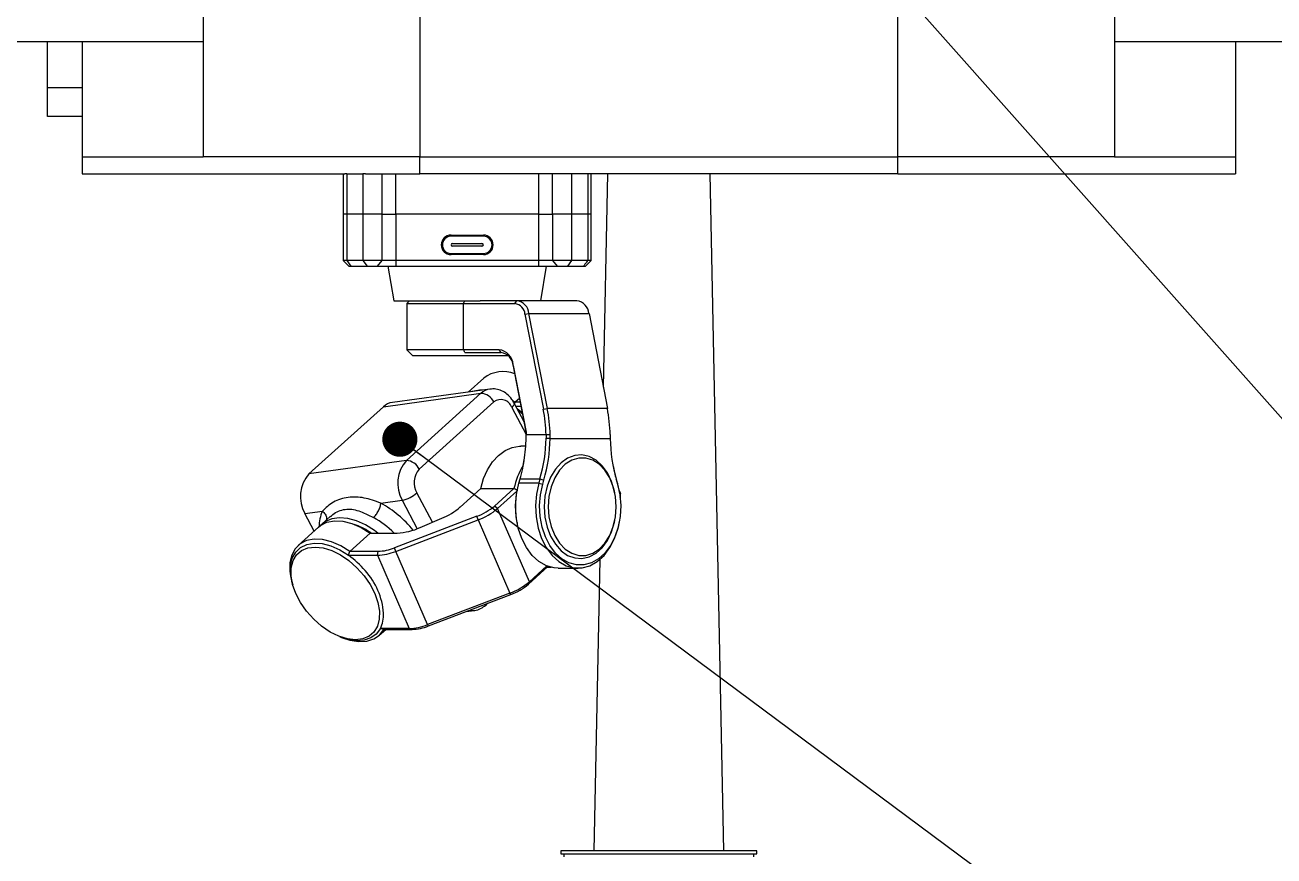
# Model space of a CAD drawing. Header units: millimetres. Extents: x 0 to 297, y 0 to 210.
# Drawn here: x 140.25 to 176.35, y 134.98 to 159.02 of the extents above; entities that cross this region are included whole.
import ezdxf

# ---------------------------------------------------------------- set-up
doc = ezdxf.new("R2010")
doc.units = ezdxf.units.MM
doc.layers.add('图框', color=7, linetype='Continuous')
doc.dimstyles.new('SLDDIMSTYLE0', dxfattribs={"dimtxt": 0.18, "dimasz": 1.016, "dimexe": 0, "dimexo": 0.0625, "dimgap": 0, "dimtad": 0, "dimtih": 1, "dimtoh": 1, "dimdec": 0, "dimrnd": 1e-09, "dimzin": 0, "dimdsep": 46, "dimtxsty": 'Standard', "dimblk1": 'DOT', "dimblk2": 'DOT', "dimsah": 1, "dimcen": 0.09, "dimadec": 0, "dimazin": 0, "dimtfac": 1.016, "dimtdec": 0, "dimtofl": 0, "dimtmove": 0, "dimatfit": 3, "dimldrblk": 'DOT', "dimfxl": 1, "dimfrac": 2, "dimtolj": 1, "dimtzin": 0, "dimarcsym": 0})

# ---------------------------------------------------------------- blocks, each defined once
blk = doc.blocks.new('_Dot')
at = {"color": 0, "linetype": 'ByBlock', "lineweight": -2}
blk.add_line((-0.5, 0), (-1, 0), dxfattribs=at)
at = {"color": 0, "linetype": 'ByBlock', "const_width": 0.5}
blk.add_lwpolyline([(-0.25, 0, 1), (0.25, 0, 1)], format="xyb", close=True, dxfattribs=at)

msp = doc.modelspace()

# ---------------------------------------------------------------- linework, layer by layer
at = {"color": 7, "linetype": 'Continuous', "lineweight": 25}
for p, q in [((151.664, 164.378), (151.664, 155.211)), ((165.47, 164.378), (165.47, 155.211)), ((145.4, 160.545), (145.4, 155.211)), ((171.734, 160.545), (171.734, 155.211)), ((124.194, 158.545), (145.4, 158.545)), ((140.9, 157.211), (140.9, 158.545)), ((141.9, 158.545), (141.9, 155.211)), ((141.9, 158.545), (141.9, 155.211)), ((171.734, 158.545), (192.941, 158.545)), ((175.234, 158.545), (175.234, 155.211)), ((140.9, 156.378), (140.9, 157.211)), ((140.9, 157.211), (141.9, 157.211)), ((141.9, 156.378), (140.9, 156.378)), ((141.9, 155.211), (145.4, 155.211)), ((141.9, 155.211), (141.9, 154.711)), ((141.9, 155.211), (145.4, 155.211)), ((151.664, 155.211), (145.4, 155.211)), ((151.664, 155.211), (165.47, 155.211)), ((151.664, 154.711), (151.664, 155.211)), ((151.664, 155.211), (165.471, 155.211)), ((171.734, 155.211), (165.471, 155.211)), ((165.471, 154.711), (165.471, 155.211)), ((171.734, 155.211), (175.234, 155.211)), ((171.734, 155.211), (175.234, 155.211)), ((175.234, 155.211), (175.234, 154.711)), ((141.9, 154.711), (149.494, 154.711)), ((149.446, 154.711), (149.446, 153.545)), ((149.546, 154.711), (149.494, 154.711)), ((149.546, 154.711), (149.546, 153.545)), ((149.546, 154.711), (150.016, 154.711)), ((150.016, 154.711), (150.016, 153.545)), ((150.091, 154.711), (150.016, 154.711)), ((150.091, 154.711), (151.664, 154.711)), ((150.562, 154.711), (150.562, 153.545)), ((150.968, 153.545), (150.968, 154.711)), ((165.471, 154.711), (151.664, 154.711)), ((155.09, 154.711), (155.09, 153.545)), ((155.496, 153.545), (155.496, 154.711)), ((156.041, 154.711), (156.041, 153.545)), ((156.512, 154.711), (156.512, 153.545)), ((156.612, 153.545), (156.612, 154.711)), ((157.084, 154.711), (156.96, 148.541)), ((160.442, 135.128), (160.05, 154.711)), ((165.471, 154.711), (175.234, 154.711)), ((149.446, 153.545), (149.446, 152.211)), ((149.546, 153.545), (149.446, 153.545)), ((149.546, 153.545), (149.446, 153.545)), ((149.546, 153.545), (149.546, 152.211)), ((150.016, 153.545), (149.546, 153.545)), ((150.016, 153.545), (149.546, 153.545)), ((150.016, 153.545), (150.016, 152.211)), ((150.562, 153.545), (150.016, 153.545)), ((150.562, 153.545), (150.016, 153.545)), ((150.562, 153.545), (150.562, 152.211)), ((150.562, 153.545), (150.968, 153.545)), ((150.562, 153.545), (150.968, 153.545)), ((150.968, 153.545), (150.968, 152.211)), ((155.09, 153.545), (150.968, 153.545)), ((155.09, 153.545), (150.968, 153.545)), ((155.09, 153.545), (155.09, 152.211)), ((155.09, 153.545), (155.496, 153.545)), ((155.09, 153.545), (155.496, 153.545)), ((155.496, 153.545), (155.496, 152.211)), ((156.041, 153.545), (155.496, 153.545)), ((156.041, 153.545), (155.496, 153.545)), ((156.041, 153.545), (156.041, 152.211)), ((156.512, 153.545), (156.041, 153.545)), ((156.512, 153.545), (156.041, 153.545)), ((156.512, 153.545), (156.512, 152.211)), ((156.612, 153.545), (156.512, 153.545)), ((156.612, 153.545), (156.512, 153.545)), ((156.612, 152.211), (156.612, 153.545)), ((152.562, 152.945), (153.496, 152.945)), ((153.496, 152.911), (152.562, 152.911)), ((152.562, 152.411), (153.496, 152.411)), ((153.496, 152.378), (152.562, 152.378)), ((152.604, 152.703), (153.454, 152.703)), ((153.454, 152.62), (152.604, 152.62)), ((149.446, 152.211), (149.612, 152.045)), ((149.546, 152.211), (149.446, 152.211)), ((150.016, 152.211), (149.546, 152.211)), ((149.546, 152.211), (149.664, 152.045)), ((149.612, 152.045), (149.664, 152.045)), ((149.664, 152.045), (150.135, 152.045)), ((150.562, 152.211), (150.016, 152.211)), ((150.016, 152.211), (150.135, 152.045)), ((150.135, 152.045), (150.426, 152.045)), ((150.562, 152.211), (150.426, 152.045)), ((150.426, 152.045), (150.968, 152.045)), ((150.968, 152.211), (150.562, 152.211)), ((150.737, 152.045), (150.904, 151.045)), ((150.968, 152.211), (150.968, 152.045)), ((155.09, 152.211), (150.968, 152.211)), ((150.968, 152.045), (155.09, 152.045)), ((155.496, 152.211), (155.09, 152.211)), ((155.09, 152.211), (155.09, 152.045)), ((155.09, 152.045), (155.631, 152.045)), ((155.154, 151.045), (155.321, 152.045)), ((156.041, 152.211), (155.496, 152.211)), ((155.496, 152.211), (155.631, 152.045)), ((155.631, 152.045), (155.923, 152.045)), ((156.041, 152.211), (155.923, 152.045)), ((155.923, 152.045), (156.394, 152.045)), ((156.512, 152.211), (156.041, 152.211)), ((156.394, 152.045), (156.446, 152.045)), ((156.446, 152.045), (156.612, 152.211)), ((156.612, 152.211), (156.512, 152.211)), ((150.904, 151.045), (153.029, 151.045)), ((151.362, 151.045), (151.279, 150.961)), ((151.279, 150.961), (151.279, 149.628)), ((151.279, 150.961), (152.92, 150.961)), ((152.92, 149.628), (152.92, 150.961)), ((152.92, 150.961), (154.409, 150.961)), ((153.029, 151.045), (153.4, 151.045)), ((154.467, 151.045), (153.4, 151.045)), ((154.409, 150.961), (154.467, 151.045)), ((156.201, 151.045), (154.467, 151.045)), ((154.699, 150.653), (154.814, 150.674)), ((154.699, 150.653), (155.229, 147.905)), ((155.345, 147.927), (154.814, 150.674)), ((154.814, 150.674), (156.549, 150.674)), ((156.549, 150.674), (157.079, 147.927)), ((151.279, 149.628), (151.446, 149.461)), ((152.92, 149.628), (151.279, 149.628)), ((151.446, 149.461), (154.156, 149.461)), ((153.953, 149.628), (152.92, 149.628)), ((152.956, 149.545), (154.01, 149.545)), ((154.01, 149.545), (153.953, 149.628)), ((154.156, 149.461), (154.209, 149.461)), ((154.733, 147.256), (154.358, 149.196)), ((154.358, 149.174), (154.358, 149.196)), ((154.358, 149.174), (154.731, 147.245)), ((153.506, 148.807), (153.061, 148.404)), ((153.684, 148.49), (150.868, 148.104)), ((150.611, 147.98), (153.426, 148.367)), ((153.426, 148.367), (151.271, 146.421)), ((151.644, 146.171), (153.8, 148.117)), ((154.416, 148.107), (154.352, 148.15)), ((154.674, 147.54), (154.386, 148.085)), ((154.399, 148.059), (154.416, 148.107)), ((154.542, 148.221), (154.416, 148.107)), ((154.564, 148.107), (154.416, 148.107)), ((148.455, 146.034), (150.611, 147.98)), ((154.316, 147.961), (154.731, 147.175)), ((154.435, 147.992), (154.586, 147.992)), ((154.626, 147.788), (154.474, 147.918)), ((155.229, 147.905), (155.345, 147.927)), ((157.079, 147.927), (155.345, 147.927)), ((154.731, 147.245), (154.733, 147.256)), ((154.731, 147.245), (154.731, 147.168)), ((154.731, 147.168), (154.733, 147.168)), ((154.733, 147.168), (154.733, 147.256)), ((155.307, 147.168), (154.733, 147.168)), ((155.307, 147.168), (155.425, 147.171)), ((155.307, 147.168), (155.308, 147.166)), ((155.425, 147.168), (155.308, 147.166)), ((155.308, 147.067), (155.308, 147.064)), ((155.308, 147.067), (155.425, 147.064)), ((155.425, 147.062), (155.308, 147.064)), ((155.425, 147.168), (155.425, 147.171)), ((155.425, 147.064), (157.162, 147.064)), ((155.425, 147.062), (155.425, 147.064)), ((157.159, 147.171), (157.159, 147.168)), ((157.162, 147.064), (157.162, 147.062)), ((154.719, 146.836), (154.577, 146.836)), ((151.271, 146.421), (148.455, 146.034)), ((154.685, 146.503), (154.686, 146.503)), ((154.521, 145.768), (154.556, 145.889)), ((154.556, 145.889), (155.132, 145.889)), ((155.132, 145.889), (155.097, 145.768)), ((155.132, 145.889), (155.245, 145.857)), ((155.21, 145.736), (155.245, 145.857)), ((157.336, 145.889), (157.342, 145.857)), ((157.37, 145.768), (157.336, 145.889)), ((157.342, 145.857), (157.377, 145.736)), ((152.825, 145.078), (153.42, 145.615)), ((153.42, 145.615), (154.381, 145.615)), ((154.381, 145.615), (153.815, 145.104)), ((153.905, 145.034), (154.467, 145.541)), ((154.472, 145.565), (154.468, 145.542)), ((155.097, 145.768), (154.521, 145.768)), ((155.097, 145.768), (155.21, 145.736)), ((157.3, 145.468), (157.296, 145.491)), ((157.419, 145.565), (157.37, 145.768)), ((157.37, 145.768), (157.377, 145.736)), ((157.424, 145.542), (157.419, 145.565)), ((157.421, 145.554), (157.456, 145.468)), ((157.456, 145.468), (157.424, 145.541)), ((150.532, 145.191), (151.151, 145.276)), ((151.151, 145.276), (151.587, 144.451)), ((152.021, 144.635), (151.572, 145.484)), ((148.336, 144.89), (148.843, 144.96)), ((148.604, 144.382), (148.336, 144.89)), ((149.077, 144.809), (148.827, 144.584)), ((149.078, 144.807), (149.102, 144.827)), ((153.309, 144.809), (150.928, 143.898)), ((153.343, 144.705), (153.309, 144.809)), ((153.905, 145.034), (153.815, 145.104)), ((154.826, 142.915), (153.905, 145.034)), ((148.729, 144.495), (148.141, 143.964)), ((149.822, 144.554), (149.766, 144.575)), ((150.963, 143.794), (153.343, 144.705)), ((151.672, 144.486), (152.293, 144.752)), ((153.343, 144.705), (154.263, 142.586)), ((154.468, 144.63), (154.472, 144.608)), ((157.296, 144.682), (157.3, 144.705)), ((157.419, 144.608), (157.424, 144.63)), ((149.639, 143.795), (150.227, 144.326)), ((150.227, 144.326), (151.005, 144.326)), ((150.453, 143.795), (149.639, 143.795)), ((150.435, 143.681), (150.453, 143.795)), ((150.963, 143.794), (150.928, 143.898)), ((151.883, 141.675), (150.963, 143.794)), ((149.599, 143.681), (150.435, 143.681)), ((150.435, 143.681), (151.355, 141.562)), ((154.796, 142.844), (155.362, 143.355)), ((155.334, 143.374), (154.826, 142.915)), ((155.342, 143.336), (155.452, 143.336)), ((155.362, 143.355), (155.421, 143.345)), ((156.861, 143.559), (156.692, 135.128)), ((155.658, 143.311), (156.234, 143.311)), ((147.955, 142.941), (147.971, 142.884)), ((147.971, 142.884), (147.987, 142.826)), ((154.796, 142.844), (154.826, 142.915)), ((154.263, 142.586), (151.883, 141.675)), ((151.91, 141.638), (154.29, 142.548)), ((153.569, 142.242), (153.629, 142.295)), ((154.29, 142.548), (154.263, 142.586)), ((152.99, 142.051), (153.237, 142.085)), ((150.486, 141.366), (150.674, 141.535)), ((151.355, 141.562), (150.519, 141.562)), ((150.621, 141.535), (151.435, 141.535)), ((151.435, 141.535), (151.355, 141.562)), ((151.91, 141.638), (151.883, 141.675)), ((149.338, 141.329), (149.394, 141.307)), ((149.394, 141.307), (149.449, 141.286)), ((155.734, 135.128), (155.734, 135.045)), ((161.4, 135.128), (155.734, 135.128)), ((155.734, 135.045), (161.4, 135.045)), ((155.817, 135.045), (155.817, 134.958)), ((161.317, 134.958), (161.317, 135.045)), ((161.4, 135.045), (161.4, 135.128))]:
    msp.add_line(p, q, dxfattribs=at)
at = {"color": 7, "linetype": 'Continuous', "lineweight": 25, "flags": 128}
for points in [[(153.465, 148.46), (153.38, 148.458), (153.172, 148.42)], [(154.386, 148.085), (154.389, 148.077), (154.387, 148.054), (154.374, 148.026), (154.35, 147.995), (154.316, 147.961)], [(154.49, 147.888), (154.588, 147.803), (154.631, 147.763)], [(153.42, 145.615), (153.502, 145.899), (153.618, 146.158), (153.763, 146.384), (153.933, 146.57), (154.123, 146.709), (154.328, 146.799), (154.54, 146.836), (154.577, 146.836)], [(157.296, 145.491), (157.286, 145.535), (157.203, 145.814), (157.083, 146.063), (156.93, 146.273), (156.752, 146.433), (156.554, 146.539), (156.346, 146.585), (156.136, 146.569), (155.932, 146.493), (155.743, 146.359), (155.577, 146.174), (155.44, 145.943), (155.337, 145.678), (155.274, 145.388), (155.253, 145.086)], [(155.371, 145.086), (155.392, 144.792), (155.456, 144.51), (155.559, 144.254), (155.696, 144.034), (155.862, 143.86), (156.05, 143.739), (156.251, 143.678), (156.456, 143.678), (156.657, 143.739), (156.845, 143.86), (157.011, 144.034), (157.149, 144.254), (157.251, 144.51), (157.315, 144.792), (157.336, 145.086), (157.315, 145.381), (157.251, 145.663), (157.149, 145.919), (157.011, 146.139), (156.845, 146.313), (156.657, 146.434), (156.456, 146.495), (156.251, 146.495), (156.05, 146.434), (155.862, 146.313), (155.696, 146.139), (155.559, 145.919), (155.456, 145.663), (155.392, 145.381), (155.371, 145.086)], [(155.658, 143.311), (155.543, 143.319), (155.317, 143.381), (155.103, 143.502), (154.908, 143.679), (154.739, 143.904), (154.603, 144.171), (154.503, 144.47), (154.444, 144.791), (154.427, 145.121), (154.453, 145.451), (154.521, 145.768)], [(155.097, 145.768), (155.029, 145.451), (155.003, 145.121), (155.02, 144.791), (155.079, 144.47), (155.179, 144.171), (155.315, 143.904), (155.484, 143.679), (155.678, 143.502), (155.892, 143.381), (156.119, 143.319), (156.349, 143.319), (156.575, 143.381), (156.789, 143.502), (156.983, 143.679), (157.152, 143.904), (157.289, 144.171), (157.388, 144.47), (157.419, 144.608)], [(157.377, 145.736), (157.442, 145.434), (157.467, 145.12), (157.451, 144.805), (157.394, 144.499), (157.299, 144.214), (157.169, 143.96), (157.008, 143.745), (156.823, 143.577), (156.619, 143.461), (156.403, 143.402), (156.184, 143.402), (155.969, 143.461), (155.764, 143.577), (155.579, 143.745), (155.418, 143.96), (155.288, 144.214), (155.193, 144.499), (155.137, 144.805), (155.12, 145.12), (155.145, 145.434), (155.21, 145.736)], [(155.253, 145.086), (155.274, 144.784), (155.337, 144.495), (155.44, 144.23), (155.577, 143.999), (155.743, 143.813), (155.932, 143.68), (156.136, 143.604), (156.346, 143.588), (156.554, 143.634), (156.752, 143.74), (156.93, 143.9), (157.083, 144.109), (157.203, 144.358), (157.286, 144.637), (157.296, 144.682)], [(148.729, 144.495), (148.788, 144.542), (148.973, 144.635), (149.191, 144.677), (149.434, 144.666), (149.694, 144.601), (149.962, 144.487), (150.227, 144.326)], [(150.445, 144.326), (150.349, 144.398), (150.091, 144.559), (149.83, 144.677), (149.575, 144.747), (149.334, 144.767), (149.116, 144.738), (148.928, 144.658), (148.78, 144.537)], [(150.247, 144.326), (150.03, 144.458), (149.822, 144.554)], [(149.639, 143.795), (149.374, 143.956), (149.106, 144.071), (148.846, 144.135), (148.603, 144.146), (148.385, 144.105), (148.2, 144.012), (148.055, 143.87), (147.956, 143.686), (147.905, 143.464), (147.904, 143.214), (147.954, 142.945), (147.955, 142.941)], [(147.971, 142.884), (147.97, 142.889), (147.922, 143.148), (147.923, 143.387), (147.974, 143.599), (148.071, 143.775), (148.212, 143.909), (148.391, 143.996), (148.602, 144.033), (148.837, 144.018), (149.087, 143.953), (149.345, 143.839), (149.599, 143.681)], [(148.075, 142.577), (147.983, 142.839), (147.939, 143.09), (147.944, 143.322), (147.997, 143.526), (148.098, 143.693), (148.241, 143.817), (148.422, 143.893), (148.633, 143.919), (148.867, 143.893), (149.114, 143.817), (149.365, 143.693), (149.61, 143.526), (149.84, 143.322), (150.046, 143.09), (150.221, 142.839), (150.356, 142.577), (150.448, 142.315), (150.492, 142.063), (150.488, 141.831), (150.434, 141.628), (150.334, 141.461), (150.191, 141.337), (150.01, 141.261), (149.799, 141.235), (149.565, 141.261), (149.318, 141.337), (149.067, 141.461), (148.821, 141.628), (148.591, 141.831), (148.385, 142.063), (148.211, 142.315), (148.075, 142.577)], [(153.6, 142.284), (153.594, 142.273), (153.569, 142.242)], [(153.089, 142.089), (153.159, 142.081), (153.235, 142.085)], [(150.519, 141.562), (150.402, 141.403), (150.244, 141.29), (150.05, 141.224), (149.828, 141.21), (149.585, 141.247), (149.394, 141.307)], [(149.449, 141.286), (149.635, 141.226), (149.889, 141.184), (150.123, 141.196), (150.327, 141.26), (150.495, 141.374), (150.621, 141.535)]]:
    msp.add_lwpolyline(points, dxfattribs=at)
at = {"color": 7, "linetype": 'Continuous', "lineweight": 25}
for centre, radius, start, end in [((152.562, 152.661), 0.283, 90, 270), ((152.562, 152.661), 0.25, 90, 270), ((153.496, 152.661), 0.283, 270, 90), ((153.496, 152.661), 0.25, 270, 90), ((152.604, 152.661), 0.0417, 90, 270), ((153.454, 152.661), 0.0417, 270, 90), ((154.363, 150.628), 0.337, 4.2379, 82.1418), ((154.411, 150.644), 0.404, 4.2379, 82.1418), ((156.145, 150.644), 0.404, 4.2379, 82.1418), ((153.888, 149.161), 0.472, 4.2379, 82.1418), ((153.955, 149.144), 0.404, 4.2379, 82.1418), ((154.07, 148.064), 0.933, 68.9576, 127.1809), ((153.752, 148.018), 0.476, 98.032, 133.0685), ((150.936, 147.632), 0.477, 98.2265, 133.065), ((153.411, 147.94), 0.426, 24.4153, 88.0062), ((154.003, 147.856), 0.331, 18.5184, 127.874), ((150.874, 147.069), 4.434, 1.2902, 10.8789), ((150.878, 147.069), 4.548, 1.2902, 10.8789), ((152.613, 147.069), 4.548, 1.2902, 10.8789), ((149.849, 147.167), 4.882, 352.1834, 0.0154), ((149.972, 147.167), 4.761, 351.9838, 0.0166), ((150.691, 147.155), 4.618, 344.0892, 358.8782), ((150.693, 147.154), 4.733, 344.0892, 358.8782), ((161.894, 147.154), 4.733, 181.1218, 195.9108), ((152.006, 145.766), 0.985, 138.315, 209.7756), ((151.256, 145.995), 0.426, 24.4153, 88.0062), ((156.345, 145.206), 2.007, 147.7058, 168.2398), ((150.248, 147.126), 4.482, 343.9777, 352.0131), ((150.004, 147.147), 4.725, 349.4032, 352.1657), ((161.577, 147.109), 4.414, 190.9662, 196.0551), ((149.191, 145.379), 0.985, 138.315, 209.7756), ((152.085, 145.778), 0.591, 138.315, 209.7756), ((156.832, 145.086), 2.408, 169.0842, 190.9158), ((148.987, 142.381), 3.206, 39.2547, 61.2067), ((150.97, 146.174), 0.916, 281.3961, 311.1223), ((157.297, 145.415), 0.167, 338.2631, 18.3004), ((149.888, 144.494), 1.144, 155.9753, 179.2974), ((149.064, 142.471), 2.62, 45.0659, 61.3827), ((151.543, 146.572), 1.968, 292.3825, 310.6404), ((152.735, 146.372), 1.665, 290.1624, 310.4258), ((152.705, 146.442), 1.85, 290.1624, 310.4258), ((149.064, 142.628), 2.07, 55.1358, 68.5235), ((150.927, 146.121), 1.797, 272.4918, 294.4917), ((150.377, 145.231), 1.551, 272.1356, 292.1875), ((150.401, 145.191), 1.396, 272.1356, 292.1875), ((148.047, 141.524), 2.657, 40.1355, 54.2546), ((148.535, 141.835), 2.085, 4.6897, 42.2585), ((153.626, 144.323), 1.85, 290.1624, 310.4258), ((153.716, 144.112), 1.665, 290.1624, 310.4258), ((149.712, 141.964), 0.901, 333.5031, 2.6497), ((151.297, 143.112), 1.551, 272.1356, 292.1875), ((151.383, 142.931), 1.396, 272.1356, 292.1875)]:
    msp.add_arc(centre, radius, start, end, dxfattribs=at)
for points, knots in [([(156.512, 152.211), (156.49, 152.18), (156.451, 152.125), (156.411, 152.069), (156.394, 152.045)], [0, 0, 0, 0, 0.56, 1, 1, 1, 1]), ([(152.92, 150.961), (152.927, 150.977), (152.939, 151.005), (152.951, 151.033), (152.956, 151.045)], [0, 0, 0, 0, 0.560006, 1, 1, 1, 1]), ([(152.956, 149.545), (152.949, 149.56), (152.938, 149.588), (152.926, 149.616), (152.92, 149.628)], [0, 0, 0, 0, 0.560006, 1, 1, 1, 1]), ([(154.386, 148.085), (154.365, 148.122), (154.308, 148.22), (154.188, 148.346), (154.029, 148.444), (153.86, 148.499), (153.744, 148.492), (153.686, 148.489)], [0, 0, 0, 0, 0.141333, 0.381314, 0.590539, 0.793698, 1, 1, 1, 1]), ([(155.308, 147.166), (155.308, 147.147), (155.308, 147.114), (155.308, 147.081), (155.308, 147.067)], [0, 0, 0, 0, 0.55858, 1, 1, 1, 1]), ([(155.425, 147.064), (155.426, 147.084), (155.426, 147.118), (155.426, 147.153), (155.425, 147.168)], [0, 0, 0, 0, 0.561426, 1, 1, 1, 1]), ([(157.159, 147.168), (157.16, 147.149), (157.161, 147.114), (157.161, 147.08), (157.162, 147.064)], [0, 0, 0, 0, 0.558583, 1, 1, 1, 1]), ([(154.381, 145.615), (154.401, 145.605), (154.432, 145.59), (154.463, 145.574), (154.473, 145.569)], [0, 0, 0, 0, 0.658934, 1, 1, 1, 1]), ([(150.532, 145.191), (150.369, 145.249), (150.034, 145.367), (149.586, 145.38), (149.145, 145.246), (148.942, 145.053), (148.843, 144.96)], [0, 0, 0, 0, 0.243895, 0.499985, 0.756345, 1, 1, 1, 1]), ([(148.843, 144.96), (148.872, 144.93), (148.932, 144.871), (148.971, 144.775), (148.963, 144.722), (148.96, 144.703)], [0, 0, 0, 0, 0.388011, 0.776023, 1, 1, 1, 1]), ([(149.102, 144.827), (149.116, 144.84), (149.227, 144.937), (149.498, 145.041), (149.883, 144.996), (150.174, 144.846), (150.319, 144.771)], [0, 0, 0, 0, 0.046428, 0.364377, 0.682079, 1, 1, 1, 1]), ([(149.599, 143.681), (149.606, 143.702), (149.62, 143.74), (149.633, 143.779), (149.639, 143.795)], [0, 0, 0, 0, 0.560006, 1, 1, 1, 1]), ([(153.234, 142.086), (153.238, 142.086), (153.302, 142.085), (153.423, 142.133), (153.52, 142.205), (153.569, 142.242)], [0, 0, 0, 0, 0.0325838, 0.5093096, 1, 1, 1, 1]), ([(150.621, 141.535), (150.602, 141.54), (150.568, 141.549), (150.534, 141.558), (150.519, 141.562)], [0, 0, 0, 0, 0.560006, 1, 1, 1, 1])]:
    msp.add_open_spline(points, degree=3, knots=knots, dxfattribs=at)
msp.add_open_spline([(150.319, 144.771), (150.345, 144.798), (150.397, 144.852), (150.466, 144.967), (150.516, 145.088), (150.527, 145.157), (150.532, 145.191)], degree=3, dxfattribs=at)

# ---------------------------------------------------------------- leaders
at = {"layer": '图框'}
for points in [[(158.109, 168.472), (187.776, 135)], [(151.082, 147.038), (187.776, 119.751)]]:
    msp.add_leader(points, dimstyle='SLDDIMSTYLE0', dxfattribs=at)

doc.saveas('drawing.dxf')
